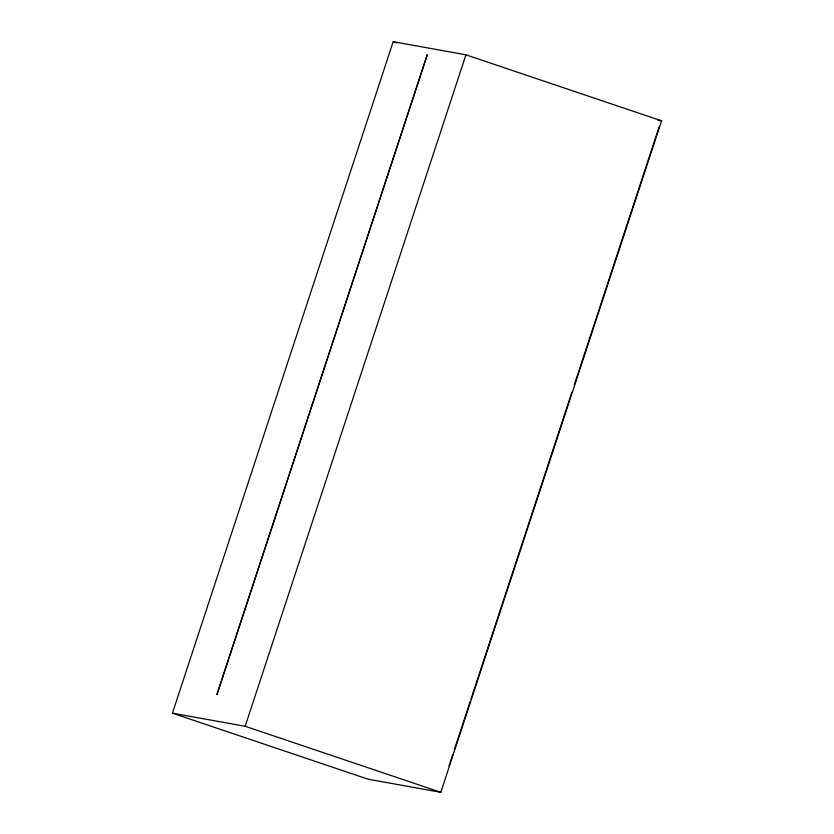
<?xml version="1.0" encoding="UTF-8"?>
<svg xmlns="http://www.w3.org/2000/svg" width="834" height="834" viewBox="0 0 834 834"><rect width="100%" height="100%" fill="white"/><g stroke="black" fill="none" stroke-linecap="round" stroke-linejoin="round"><path stroke-width="1.25" d="M172.419 713.164L393.189 41.7L465.945 54.815L661.581 120.836L440.811 792.3L368.055 779.185L172.419 713.164L245.175 726.278L440.811 792.3M245.175 726.278L465.945 54.815M449.005 765.956L452.664 754.812M454.29 749.86L470.168 701.582M470.981 699.111L571.916 392.116M574.355 384.683L659.016 127.206M657.755 120.148L661.581 120.836M393.189 41.7L396.88 42.941M427.362 54.533L216.955 694.514L427.362 54.533"/></g></svg>
